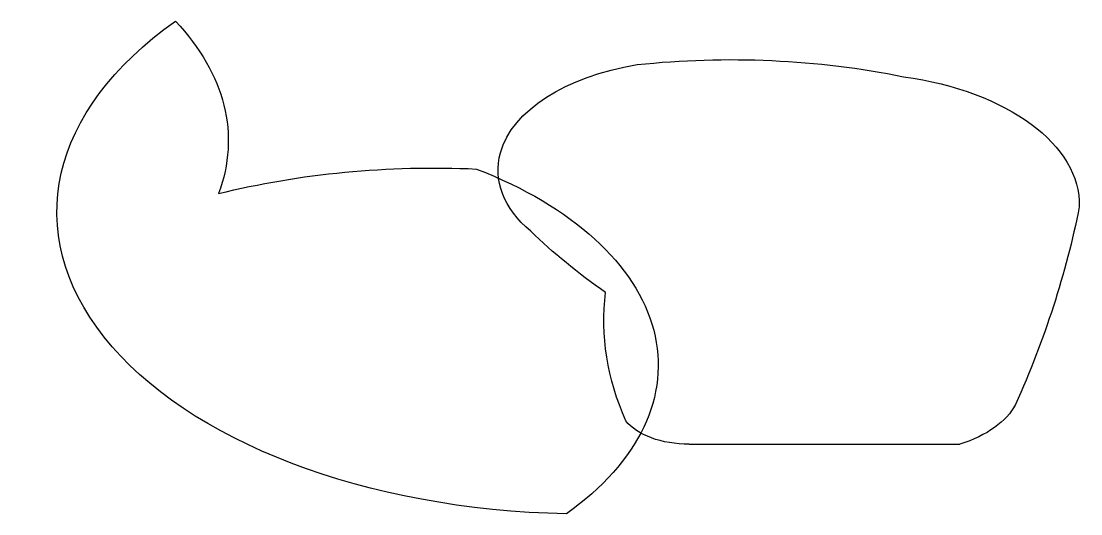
# Model space of a CAD drawing. Header units: millimetres. Extents: x -18.4 to 6.2, y -6.6 to 4.9.
import ezdxf

# ---------------------------------------------------------------- set-up
doc = ezdxf.new("R2010")
doc.units = ezdxf.units.MM

msp = doc.modelspace()

# ---------------------------------------------------------------- linework, layer by layer
msp.add_line((-2.869, -4.943, -5.413), (3.427, -4.943, -5.413))
at = {"extrusion": (-1.21431e-17, 0.819873, -0.572546)}
for centre, radius, start, end in [((5.322, -1.853, 1.846), 12.257, 271.8912, 39.2151), ((23.796, 1.042, 1.846), 10.205, 151.5997, 192.1401), ((8.819, -12.604, 1.846), 12.54, 66.5014, 94.5739), ((13.202, -8.065, 1.846), 9.61, 124.0686, 218.9329)]:
    msp.add_arc(centre, radius, start, end, dxfattribs=at)
at = {"extrusion": (0, 0.819873, -0.572546)}
for centre, radius, start, end in [((1.895, -3.588, -0.954), 11.933, 79.4359, 109.6267), ((2.869, 3.863, -0.954), 4.449, 9.1176, 74.1723), ((-0.85, 2.45, -0.954), 5.353, 103.6483, 180.7958), ((2.869, 3.863, -0.954), 4.449, 326.0132, 9.1176), ((52.033, 8.998, -0.954), 58.611, 186.48784, 194.48183), ((-10.592, 11.558, -0.954), 19.945, 320.592, 329.3012), ((-11.869, -2.222, -0.954), 16.725, 345.8354, 3.8355), ((-2.113, -4.895, -0.954), 2.712, 196.3568, 241.029), ((2.879, -5.659, -0.954), 1.609, 269.6703, 335.9224)]:
    msp.add_arc(centre, radius, start, end, dxfattribs=at)

doc.saveas('drawing.dxf')
